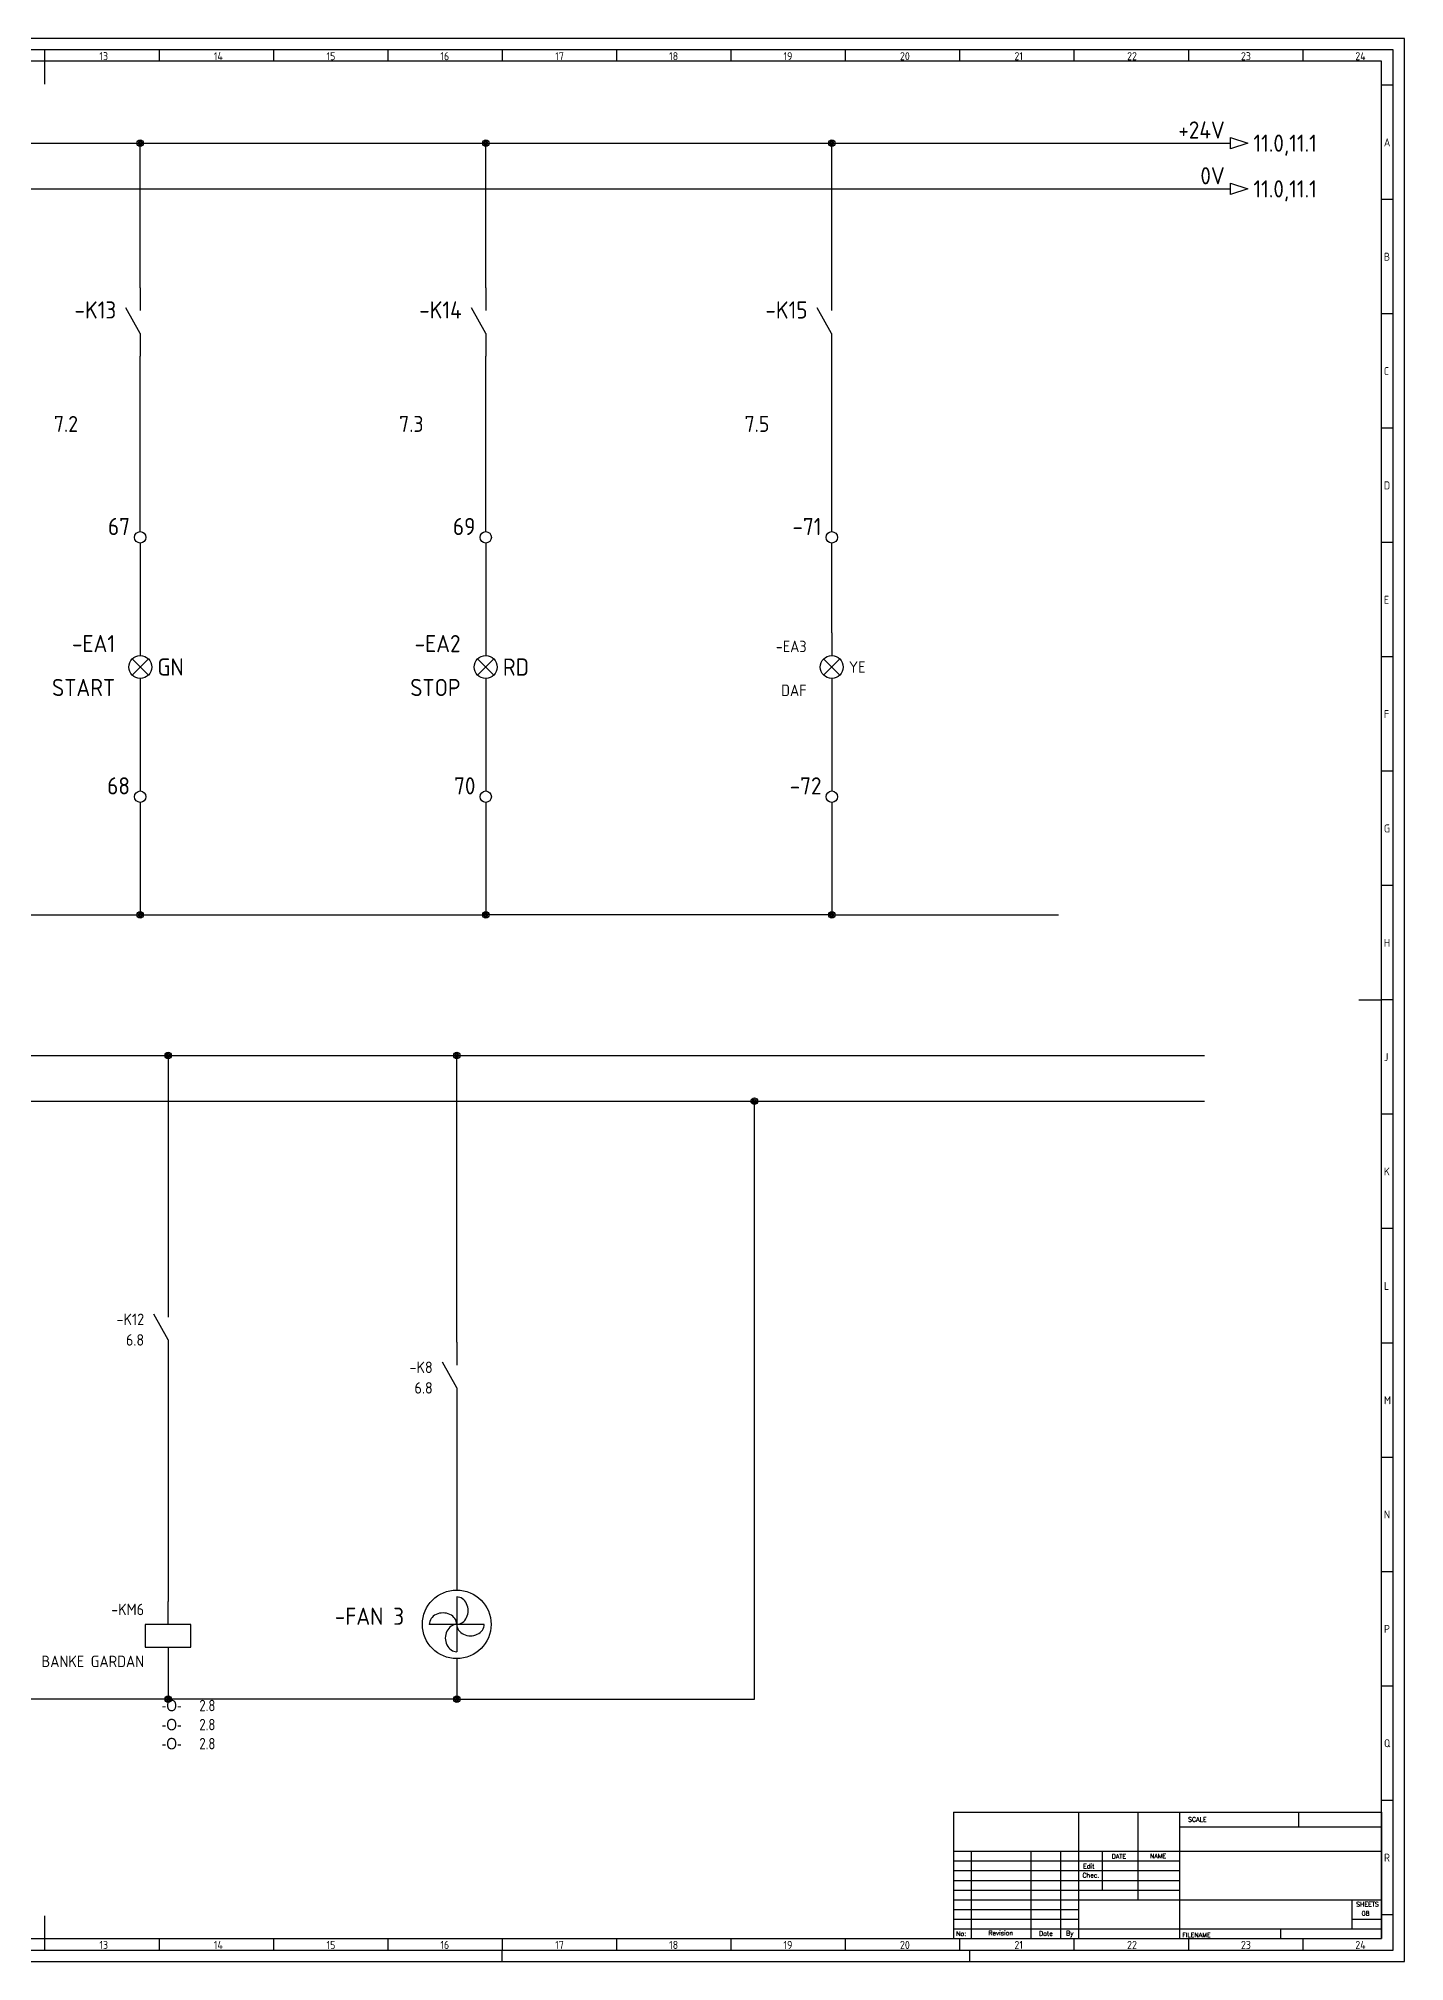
# Model space of a CAD drawing. Header units: millimetres. Extents: x 0 to 1189, y 5 to 846.
# Drawn here: x 592 to 1189, y 5 to 846 of the extents above; entities that cross this region are included whole.
import ezdxf
from ezdxf.enums import TextEntityAlignment as Align

# ---------------------------------------------------------------- set-up
doc = ezdxf.new("R2010")
doc.units = ezdxf.units.MM
doc.header["$LTSCALE"] = 12
for name, color, linetype in [('025', 1, 'Continuous'), ('035', 5, 'Continuous'), ('07', 7, 'Continuous'), ('DESC', 1, 'Continuous'), ('MISC', 2, 'Continuous'), ('RED_2.5mm^2', 1, 'Continuous'), ('SYMS', 7, 'Continuous'), ('TAGS', 51, 'Continuous'), ('WIREREF', 61, 'Continuous'), ('XREF', 7, 'Continuous'), ('XREFCHILD', 134, 'Continuous')]:
    doc.layers.add(name, color=color, linetype=linetype)
doc.styles.add('ISO Proportional', font='isocp.shx')
doc.styles.add('WD', font='romans.shx')
doc.styles.add('WD_IEC', font='ISOCP2.shx', dxfattribs={"width": 0.9, "height": 4})

# ---------------------------------------------------------------- blocks, each defined once
blk = doc.blocks.new('IEC_border_a0')
at = {"layer": '035', "color": 0}
for p, q in [((1189, 841), (0, 841)), ((594.5, 836), (594.5, 831)), ((644.5, 836), (644.5, 831)), ((694.5, 836), (694.5, 831)), ((744.5, 836), (744.5, 831)), ((794.5, 836), (794.5, 831)), ((844.5, 836), (844.5, 831)), ((894.5, 836), (894.5, 831)), ((944.5, 836), (944.5, 831)), ((994.5, 836), (994.5, 831)), ((1044.5, 836), (1044.5, 831)), ((1094.5, 836), (1094.5, 831)), ((1144.5, 836), (1144.5, 831)), ((1189, 0), (1189, 841)), ((1183.97, 820.54), (1178.98, 820.54)), ((1183.97, 770.54), (1178.98, 770.54)), ((1183.97, 720.54), (1178.98, 720.54)), ((1183.97, 670.54), (1178.98, 670.54)), ((1183.97, 620.54), (1178.98, 620.54)), ((1183.98, 570.5), (1179, 570.5)), ((1183.98, 520.5), (1178.98, 520.5)), ((1183.98, 470.5), (1179, 470.5)), ((1183.98, 420.5), (1179, 420.5)), ((1183.98, 420.5), (1179, 420.5)), ((1183.98, 370.5), (1179, 370.5)), ((1183.98, 320.5), (1179, 320.5)), ((1184, 270.46), (1179.02, 270.46)), ((1184, 270.46), (1179.02, 270.46)), ((1184, 220.46), (1179.02, 220.46)), ((1184, 170.46), (1179.02, 170.46)), ((1184, 120.46), (1179.02, 120.46)), ((1184, 70.46), (1179.02, 70.46)), ((1184.02, 20.42), (1179.03, 20.42)), ((594.5, 10), (594.5, 5)), ((644.5, 10), (644.5, 5)), ((694.5, 10), (694.5, 5)), ((744.5, 10), (744.5, 5)), ((744.5, 10), (744.5, 5)), ((794.5, 10), (794.5, 5)), ((844.5, 10), (844.5, 5)), ((894.5, 10), (894.5, 5)), ((944.5, 10), (944.5, 5)), ((994.5, 10), (994.5, 5)), ((1044.5, 10), (1044.5, 5)), ((1094.5, 10), (1094.5, 5)), ((1144.5, 10), (1144.5, 5)), ((0, 0), (1189, 0)), ((794.5, 0), (794.5, 5)), ((999, 0), (999, 5))]:
    blk.add_line(p, q, dxfattribs=at)
blk.add_lwpolyline([(10, 10), (1179, 10), (1179, 831), (10, 831)], close=True, dxfattribs=at)
at = {"layer": '07', "color": 0}
for p, q in [((594.5, 831), (594.5, 821)), ((1169, 420.5), (1179, 420.5)), ((594.5, 20), (594.5, 10))]:
    blk.add_line(p, q, dxfattribs=at)
blk.add_lwpolyline([(5, 5), (1184, 5), (1184, 836), (5, 836)], close=True, dxfattribs=at)
at = {"layer": '035', "color": 0, "style": 'ISO Proportional'}
for s, p in [('13', (618.42, 831.5)), ('14', (668.46, 831.5)), ('15', (717.72, 831.5)), ('16', (767.49, 831.5)), ('17', (817.72, 831.5)), ('18', (867.49, 831.5)), ('19', (917.49, 831.5)), ('20', (968.42, 831.5)), ('21', (1018.46, 831.5)), ('22', (1067.72, 831.5)), ('23', (1117.49, 831.5)), ('24', (1167.49, 831.5)), ('A', (1179.98, 793.79)), ('B', (1179.98, 743.79)), ('C', (1179.98, 693.79)), ('D', (1179.98, 643.79)), ('E', (1180, 593.75)), ('F', (1180, 543.75)), ('G', (1180, 493.75)), ('H', (1180, 443.75)), ('J', (1180, 393.75)), ('K', (1180, 343.75)), ('L', (1180.02, 293.72)), ('M', (1180.02, 243.72)), ('N', (1180.02, 193.72)), ('P', (1180.02, 143.72)), ('Q', (1180.02, 93.72)), ('R', (1180.03, 43.68)), ('13', (618.42, 5.5)), ('14', (668.46, 5.5)), ('15', (717.72, 5.5)), ('16', (767.49, 5.5)), ('17', (817.72, 5.5)), ('18', (867.49, 5.5)), ('19', (917.49, 5.5)), ('20', (968.42, 5.5)), ('21', (1018.46, 5.5)), ('22', (1067.72, 5.5)), ('23', (1117.49, 5.5)), ('24', (1167.49, 5.5))]:
    blk.add_text(s, height=3.5, dxfattribs=at).set_placement(p)
blk = doc.blocks.new('IEC_tblock_a0')
at = {"layer": '035'}
for p, q in [((-106.6, 55.25), (-106.6, 17)), ((-36.4, 55.25), (-36.4, 48.88)), ((-88.4, 48.88), (0, 48.88)), ((-187.2, 34), (-88.4, 34)), ((-179.4, 38.25), (-179.4, 0)), ((-153.4, 38.25), (-153.4, 0)), ((-140.4, 38.25), (-140.4, 0)), ((-122.2, 38.25), (-122.2, 21.25)), ((-187.2, 29.75), (-88.4, 29.75)), ((-187.2, 25.5), (-88.4, 25.5)), ((-187.2, 21.25), (-88.4, 21.25)), ((-187.2, 17), (-132.6, 17)), ((-187.2, 12.75), (-132.6, 12.75)), ((-187.2, 8.5), (-132.6, 8.5)), ((-13, 8.5), (0, 8.5)), ((-187.2, 4.25), (0, 4.25)), ((-44.2, 4.25), (-44.2, 0))]:
    blk.add_line(p, q, dxfattribs=at)
at = {"layer": '07'}
for p, q in [((-187.2, 55.25), (0, 55.25)), ((-187.2, 55.25), (-187.2, 0)), ((-132.6, 55.25), (-132.6, 0)), ((-88.4, 55.25), (-88.4, 0)), ((0, 55.25), (0, 0)), ((-187.2, 38.25), (0, 38.25)), ((-132.6, 17), (0, 17)), ((-13, 17), (-13, 4.25)), ((-187.2, 0), (0, 0))]:
    blk.add_line(p, q, dxfattribs=at)
at = {"style": 'WD'}
for tag, p in [('SCALE', (-69.88, 51.07)), ('SH', (-8.74, 10.06)), ('FILENAME', (-68.15, 0.8))]:
    blk.add_attdef(tag, p, '', height=2, dxfattribs=at)
for tag, height, p in [('PROJDESC', 5, (-45.9, 29.2)), ('CKDATE', 2, (-114.85, 26.58)), ('EDDATE', 2, (-114.97, 30.8)), ('CKBY', 2, (-97.88, 26.3)), ('EDBY', 2, (-98.02, 30.86)), ('DWGDESC', 5, (-44.85, 19.72)), ('DWGNO', 3.5, (-48.54, 9.46))]:
    blk.add_attdef(tag, text='', height=height, dxfattribs=at).set_placement(p, align=Align.CENTER)
at = {"style": 'WD', "flags": 1}
blk.add_attdef('WD_TB', (-120.95, 11.91), '', height=2, dxfattribs=at)
at = {"layer": '025', "style": 'WD'}
for s, p in [('SCALE', (-80.57, 51.13)), ('NAME', (-97.74, 35.14)), ('No:', (-183.81, 1.19)), ('Revision', (-166.53, 1.47)), ('Date', (-146.79, 1.28)), ('By', (-136.33, 1.37))]:
    blk.add_text(s, height=2, dxfattribs=at).set_placement(p, align=Align.CENTER)
for s, p in [('DATE', (-118, 35)), ('Chec.', (-130.82, 26.72)), ('Edit', (-130.55, 30.72)), ('SHEETS', (-11.17, 14.05)), ('FILENAME', (-87.18, 0.61))]:
    blk.add_text(s, height=2, dxfattribs=at).set_placement(p)
blk = doc.blocks.new('HA1S1')
blk.add_lwpolyline([(0, 1.25), (3.75, 0), (0, -1.25)], close=True)
at = {"style": 'WD_IEC'}
for tag, height, flags, p in [('WIRENO', 2.5, 8, (-1.25, 1)), ('SIGCODE', 1, 1, (5, 1.8))]:
    blk.add_attdef(tag, text='', height=height, dxfattribs=dict(at, flags=flags)).set_placement(p, align=Align.RIGHT)
at = {"style": 'WD_IEC', "flags": 1}
blk.add_attdef('X4TERM01', (0, 0), '', height=0.32, dxfattribs=at)
at = {"style": 'WD_IEC'}
blk.add_attdef('XREF', text='', height=2.5, dxfattribs=at).set_placement((5, 0), align=Align.MIDDLE_LEFT)
blk.add_attdef('DESC1', text='', height=2.5, dxfattribs=at).set_placement((-1.25, -1), align=Align.TOP_RIGHT)
blk = doc.blocks.new('VT0002')
blk.add_circle((0, 0), 1.25)
at = {"style": 'WD_IEC'}
for tag, p in [('INST', (-2.25, 6.5)), ('LOC', (-2.25, 3.5)), ('DESC1', (-2.25, -6.25)), ('DESC2', (-2.25, -9.25)), ('DESC3', (-2.25, -12.25))]:
    blk.add_attdef(tag, text='', height=2.5, dxfattribs=at).set_placement(p, align=Align.RIGHT)
at = {"style": 'WD_IEC', "flags": 1}
for tag, p, height in [('ASSYCODE', (2.75, 10.75), 1), ('CATDESC', (2.75, 9.25), 1), ('MFG', (2.75, 7.25), 1.5), ('CAT', (2.75, 4.75), 1.5), ('X4PIN01', (-1.25, 1), 0.25), ('X4TERM01', (-1.25, 0), 0.25), ('X4TERMDESC01', (-1.25, 0.5), 0.4), ('STRIPSEQ', (0, 0), 0.025), ('X2PIN01', (0, 2.25), 0.25), ('X2TERM01', (0, 1.25), 0.25), ('X8PIN01', (0, -0.25), 0.25), ('X2TERMDESC01', (0, 1.75), 0.4), ('X1PIN01', (1.25, 1), 0.25), ('X1TERM01', (1.25, 0), 0.25), ('X1TERMDESC01', (1.25, 0.5), 0.4), ('LINKTERM', (0, -0.04), 0.025), ('X8TERM01', (0, -1.25), 0.25), ('X8TERMDESC01', (0, -0.75), 0.4)]:
    blk.add_attdef(tag, p, '', height=height, dxfattribs=at)
at = {"style": 'WD_IEC', "flags": 8}
for tag, height, p in [('TAGSTRIP', 2.5, (-2.25, 0.5)), ('TERM01', 2, (-2.25, -3.25))]:
    blk.add_attdef(tag, text='', height=height, dxfattribs=at).set_placement(p, align=Align.RIGHT)
blk = doc.blocks.new('WDDOT')
for radius in [0.72, 0.449, 0.223]:
    blk.add_circle((0, 0), radius)
blk = doc.blocks.new('VLT1Y')
for p, q in [((0, 7.5), (0, 2.5)), ((-1.77, -1.77), (1.77, 1.77)), ((1.77, -1.77), (-1.77, 1.77)), ((0, -2.5), (0, -7.5))]:
    blk.add_line(p, q)
blk.add_circle((0, 0), 2.5)
at = {"style": 'WD_IEC'}
for tag, p in [('INST', (-5.5, 10.25)), ('LOC', (-5.5, 6.75)), ('TAG1', (-5.5, 3.25)), ('DESC1', (-5.5, -6.35)), ('DESC2', (-5.5, -9.85)), ('DESC3', (-5.5, -13.35))]:
    blk.add_attdef(tag, text='', height=2.5, dxfattribs=at).set_placement(p, align=Align.RIGHT)
blk.add_attdef('TERM01', text='', height=2, rotation=90, dxfattribs=at).set_placement((-1, 7.5), align=Align.RIGHT)
at = {"style": 'WD_IEC', "flags": 1}
for tag, p, height in [('X2TERM01', (0, 7.5), 0.32), ('X4LINK', (-3, 0), 0.32), ('X1LINK', (3, 0), 0.32), ('ASSYCODE', (1, -4), 1), ('X8TERM02', (0, -7.5), 0.32), ('FAMILY', (1, -5.5), 1), ('CATDESC', (1, -7), 1)]:
    blk.add_attdef(tag, p, '', height=height, dxfattribs=at)
at = {"style": 'WD_IEC', "flags": 9}
for tag, p in [('MFG', (-6, -0.25)), ('CAT', (-6, -2.75))]:
    blk.add_attdef(tag, text='', height=1.5, dxfattribs=at).set_placement(p, align=Align.RIGHT)
at = {"style": 'WD_IEC'}
blk.add_attdef('TERM02', (-1, -7.5), '', height=2, rotation=90, dxfattribs=at)
at = {"lineweight": 13, "style": 'WD_IEC'}
blk.add_attdef('COLOR', text='', height=2.5, dxfattribs=at).set_placement((3.75, 0), align=Align.MIDDLE_LEFT)
at = {"lineweight": 15, "style": 'WD_IEC'}
for tag, p in [('XREF', (-5.5, -18)), ('WDTAGALT', (-5.5, -21.5))]:
    blk.add_attdef(tag, text='', height=2.5, dxfattribs=at).set_placement(p, align=Align.RIGHT)
blk = doc.blocks.new('VLT1G')
for p, q in [((0, 7.5), (0, 2.5)), ((-1.77, -1.77), (1.77, 1.77)), ((1.77, -1.77), (-1.77, 1.77)), ((0, -2.5), (0, -7.5))]:
    blk.add_line(p, q)
blk.add_circle((0, 0), 2.5)
at = {"style": 'WD_IEC'}
for tag, p in [('INST', (-5.5, 10.25)), ('LOC', (-5.5, 6.75)), ('TAG1', (-5.5, 3.25)), ('DESC1', (-5.5, -6.35)), ('DESC2', (-5.5, -9.85)), ('DESC3', (-5.5, -13.35))]:
    blk.add_attdef(tag, text='', height=2.5, dxfattribs=at).set_placement(p, align=Align.RIGHT)
blk.add_attdef('TERM01', text='', height=2, rotation=90, dxfattribs=at).set_placement((-1, 7.5), align=Align.RIGHT)
at = {"style": 'WD_IEC', "flags": 1}
for tag, p, height in [('X2TERM01', (0, 7.5), 0.32), ('X4LINK', (-3, 0), 0.32), ('X1LINK', (3, 0), 0.32), ('ASSYCODE', (1, -4), 1), ('X8TERM02', (0, -7.5), 0.32), ('FAMILY', (1, -5.5), 1), ('CATDESC', (1, -7), 1)]:
    blk.add_attdef(tag, p, '', height=height, dxfattribs=at)
at = {"style": 'WD_IEC', "flags": 9}
for tag, p in [('MFG', (-6, -0.25)), ('CAT', (-6, -2.75))]:
    blk.add_attdef(tag, text='', height=1.5, dxfattribs=at).set_placement(p, align=Align.RIGHT)
at = {"style": 'WD_IEC'}
blk.add_attdef('TERM02', (-1, -7.5), '', height=2, rotation=90, dxfattribs=at)
at = {"lineweight": 13, "style": 'WD_IEC'}
blk.add_attdef('COLOR', text='', height=2.5, dxfattribs=at).set_placement((3.75, 0), align=Align.MIDDLE_LEFT)
at = {"lineweight": 15, "style": 'WD_IEC'}
for tag, p in [('XREF', (-5.5, -18)), ('WDTAGALT', (-5.5, -21))]:
    blk.add_attdef(tag, text='', height=2.5, dxfattribs=at).set_placement(p, align=Align.RIGHT)
blk = doc.blocks.new('VLT1R')
for p, q in [((0, 7.5), (0, 2.5)), ((-1.77, -1.77), (1.77, 1.77)), ((1.77, -1.77), (-1.77, 1.77)), ((0, -2.5), (0, -7.5))]:
    blk.add_line(p, q)
blk.add_circle((0, 0), 2.5)
at = {"style": 'WD_IEC'}
for tag, p in [('INST', (-5.5, 10.25)), ('LOC', (-5.5, 6.75)), ('TAG1', (-5.5, 3.25)), ('DESC1', (-5.5, -6.35)), ('DESC2', (-5.5, -9.85)), ('DESC3', (-5.5, -13.35))]:
    blk.add_attdef(tag, text='', height=2.5, dxfattribs=at).set_placement(p, align=Align.RIGHT)
blk.add_attdef('TERM01', text='', height=2, rotation=90, dxfattribs=at).set_placement((-1, 7.5), align=Align.RIGHT)
at = {"style": 'WD_IEC', "flags": 1}
for tag, p, height in [('X2TERM01', (0, 7.5), 0.32), ('X4LINK', (-3, 0), 0.32), ('X1LINK', (3, 0), 0.32), ('ASSYCODE', (1, -4), 1), ('X8TERM02', (0, -7.5), 0.32), ('FAMILY', (1, -5.5), 1), ('CATDESC', (1, -7), 1)]:
    blk.add_attdef(tag, p, '', height=height, dxfattribs=at)
at = {"style": 'WD_IEC', "flags": 9}
for tag, p in [('MFG', (-6, -0.25)), ('CAT', (-6, -2.75))]:
    blk.add_attdef(tag, text='', height=1.5, dxfattribs=at).set_placement(p, align=Align.RIGHT)
at = {"style": 'WD_IEC'}
blk.add_attdef('TERM02', (-1, -7.5), '', height=2, rotation=90, dxfattribs=at)
at = {"lineweight": 13, "style": 'WD_IEC'}
blk.add_attdef('COLOR', text='', height=2.5, dxfattribs=at).set_placement((3.75, 0), align=Align.MIDDLE_LEFT)
at = {"lineweight": 15, "style": 'WD_IEC'}
for tag, p in [('XREF', (-5.5, -18)), ('WDTAGALT', (-5.5, -22))]:
    blk.add_attdef(tag, text='', height=2.5, dxfattribs=at).set_placement(p, align=Align.RIGHT)
blk = doc.blocks.new('VCR21')
for p, q in [((0, 7.5), (0, 2.5)), ((0, -2.5), (-3.12, 3.12)), ((0, -2.5), (0, -7.5))]:
    blk.add_line(p, q)
at = {"style": 'WD_IEC'}
for tag, p in [('INST', (-5.25, 6.75)), ('LOC', (-5.25, 3.75)), ('TAG2', (-5.25, 0.75)), ('XREF', (-5.25, -3.75)), ('DESC2', (-5.25, -9.75)), ('DESC1', (-5.25, -6.75)), ('DESC3', (-5.25, -12.75))]:
    blk.add_attdef(tag, text='', height=2.5, dxfattribs=at).set_placement(p, align=Align.RIGHT)
blk.add_attdef('TERM01', text='', height=2, rotation=90, dxfattribs=at).set_placement((-1, 7.5), align=Align.RIGHT)
at = {"style": 'WD_IEC', "flags": 1}
for tag, p, height in [('X2TERM01', (0, 7.5), 0.32), ('X4LINK', (-2.75, 0), 0.32), ('X1LINK', (-0.5, 0), 0.32), ('CONTACT', (4, -3.5), 1), ('FAMILY', (4, -5), 1), ('COMMON', (5.25, -4.75), 1), ('X8TERM02', (0, -7.5), 0.32)]:
    blk.add_attdef(tag, p, '', height=height, dxfattribs=at)
at = {"style": 'WD_IEC'}
blk.add_attdef('TERM02', (-1, -7.5), '', height=2, rotation=90, dxfattribs=at)
blk = doc.blocks.new('VMO12')
blk.add_circle((0, 0), 7.5)
at = {"style": 'WD_IEC'}
for tag, p in [('INST', (-10.5, 15.25)), ('LOC', (-10.5, 11.75)), ('TAG1', (-10.5, 8.25)), ('DESC1', (-10.5, 4)), ('DESC2', (-10.5, 0.5)), ('RATING1', (-10.5, -6.5)), ('DESC3', (-10.5, -3)), ('RATING2', (-10.5, -10)), ('RATING3', (-10.5, -13.5))]:
    blk.add_attdef(tag, text='', height=2.5, dxfattribs=at).set_placement(p, align=Align.RIGHT)
blk.add_attdef('TERM01', (-1, 7.48), '', height=2, rotation=90, dxfattribs=at)
at = {"style": 'WD_IEC', "flags": 1}
for tag, p, height in [('MFG', (2.75, 11.5), 1.5), ('CAT', (2.75, 9), 1.5), ('X2TERM01', (0, 7.5), 0.32), ('X4LINK', (-7.5, 0), 0.32), ('X1LINK', (7.5, 0), 0.32), ('X8TERM02', (0, -7.5), 0.32), ('ASSYCODE', (1, -9), 1), ('X0TERM03', (5.3, -5.3), 0.32), ('FAMILY', (1, -10.5), 1), ('CATDESC', (1, -12), 1)]:
    blk.add_attdef(tag, p, '', height=height, dxfattribs=at)
at = {"style": 'WD_IEC'}
for tag, p in [('M', (-0.2, 1.24)), ('1~', (-0.17, -3.35))]:
    blk.add_attdef(tag, text='', height=2.5, dxfattribs=at).set_placement(p, align=Align.CENTER)
blk.add_attdef('TERM02', text='', height=2, rotation=90, dxfattribs=at).set_placement((-0.9, -7.98), align=Align.RIGHT)
at = {"linetype": 'Continuous', "style": 'WD_IEC'}
blk.add_attdef('TERM03', text='', height=2, dxfattribs=at).set_placement((7.55, -5.55), align=Align.MIDDLE_LEFT)
at = {"lineweight": 15, "style": 'WD_IEC'}
blk.add_attdef('XREF', text='', height=2.5, dxfattribs=at).set_placement((-10.5, -17), align=Align.RIGHT)
blk = doc.blocks.new('VMS1')
for p, q in [((0, 2.5), (0, 7.5)), ((0, -2.5), (0, -7.5))]:
    blk.add_line(p, q)
blk.add_lwpolyline([(-5, 2.5), (-5, -2.5), (5, -2.5), (5, 2.5)], close=True)
at = {"style": 'WD_IEC'}
for tag, p in [('INST', (-5.25, 10.5)), ('LOC', (-5.25, 7.5)), ('TAG1', (-5.25, 4.5)), ('DESC2', (-5.25, -9.85)), ('DESC1', (-5.25, -6.85)), ('DESC3', (-5.25, -12.85))]:
    blk.add_attdef(tag, text='', height=2.5, dxfattribs=at).set_placement(p, align=Align.RIGHT)
blk.add_attdef('TERM01', text='', height=2, rotation=90, dxfattribs=at).set_placement((-1, 7.5), align=Align.RIGHT)
at = {"style": 'WD_IEC', "flags": 1}
for tag, p, height in [('X2TERM01', (0, 7.5), 0.32), ('X4LINK', (-5, 0), 0.32), ('X1LINK', (5, 0), 0.32), ('ASSYCODE', (1, -4), 1), ('X8TERM02', (0, -7.5), 0.32), ('FAMILY', (1, -5.5), 1), ('CATDESC', (1, -7), 1)]:
    blk.add_attdef(tag, p, '', height=height, dxfattribs=at)
at = {"style": 'WD_IEC', "flags": 9}
for tag, p in [('MFG', (-6, 1)), ('CAT', (-6, -1.5))]:
    blk.add_attdef(tag, text='', height=1.5, dxfattribs=at).set_placement(p, align=Align.RIGHT)
at = {"style": 'WD_IEC'}
blk.add_attdef('TERM02', (-1, -7.5), '', height=2, rotation=90, dxfattribs=at)
at = {"lineweight": 9, "style": 'WD_IEC'}
for tag, p in [('NO', (-5.5, -16.5)), ('NC', (-5.5, -19.5))]:
    blk.add_attdef(tag, text='', height=2.5, dxfattribs=at).set_placement(p, align=Align.TOP_RIGHT)
for tag, p in [('XREFNO', (-4, -16.5)), ('XREFNC', (-4, -19.5))]:
    blk.add_attdef(tag, text='', height=2.5, dxfattribs=at).set_placement(p, align=Align.TOP_LEFT)

msp = doc.modelspace()

# ---------------------------------------------------------------- linework, layer by layer
at = {"color": 0}
for p, q in [((774.65, 164.4), (774.65, 140.4)), ((786.65, 152.4), (762.65, 152.4))]:
    msp.add_line(p, q, dxfattribs=at)
for centre, major_axis in [((774.65, 158.4), (0, -6)), ((768.65, 152.4), (6, 0)), ((774.65, 146.4), (0, 6)), ((780.65, 152.4), (-6, 0))]:
    msp.add_ellipse(centre, major_axis=major_axis, ratio=0.833333, start_param=0, end_param=3.141593, dxfattribs=at)
at = {"layer": 'RED_2.5mm^2'}
for p, q in [((49.47, 800.16), (1112.93, 800.16)), ((636.29, 625.27), (636.29, 586.05)), ((787.32, 625.27), (787.32, 586.05)), ((939.27, 462.7), (787.32, 462.7)), ((939.27, 462.7), (1037.7, 462.7)), ((648.51, 401.16), (648.46, 296.78)), ((774.64, 275.8), (774.64, 401.16)), ((904.76, 119.7), (904.76, 381.16)), ((648.51, 266.78), (648.46, 162.4)), ((648.46, 132.4), (648.46, 119.7)), ((774.65, 119.7), (904.76, 119.7))]:
    msp.add_line(p, q, dxfattribs=at)
at = {"layer": 'RED_2.5mm^2', "color": 0}
for p, q in [((636.29, 736.95), (636.29, 800.16)), ((787.32, 736.95), (787.32, 800.16)), ((938.6, 736.95), (938.6, 800.16)), ((49.47, 780.16), (1112.93, 780.16)), ((636.29, 630.27), (636.29, 706.95)), ((787.32, 630.27), (787.32, 706.95)), ((938.6, 630.27), (938.6, 706.95)), ((938.6, 586.05), (938.6, 625.27)), ((636.29, 556.05), (636.29, 516.84)), ((787.32, 556.05), (787.32, 516.84)), ((938.6, 556.05), (938.6, 516.84)), ((636.29, 511.84), (636.29, 462.7)), ((787.32, 511.84), (787.32, 462.7)), ((938.6, 511.84), (938.6, 462.7)), ((250.69, 462.7), (787.32, 462.7)), ((49.17, 401.16), (1101.58, 401.16)), ((49.17, 381.16), (1101.58, 381.16)), ((774.65, 245.8), (774.65, 167.4)), ((774.65, 137.4), (774.65, 119.7)), ((647.24, 119.7), (147.24, 119.7)), ((774.65, 119.7), (647.24, 119.7))]:
    msp.add_line(p, q, dxfattribs=at)

# ---------------------------------------------------------------- block references
msp.add_blockref('IEC_border_a0', (0, 4.94))
ref = msp.add_blockref('IEC_tblock_a0', (1179, 14.94))
ref.add_attrib('SH', '08', (1170.26, 25), dxfattribs={"height": 2, "style": 'WD'})
at = {"layer": 'SYMS'}
ref = msp.add_blockref('HA1S1', (1112.93, 800.16), dxfattribs=dict(at, xscale=2, yscale=2, zscale=2))
ref.add_attrib('XREF', '11.0,11.1', dxfattribs={"layer": 'XREF', "height": 7.5, "style": 'WD_IEC'}).set_placement((1122.93, 800.16), align=Align.MIDDLE_LEFT)
ref.add_attrib('WIRENO', '+24V', dxfattribs={"layer": 'WIREREF', "height": 7.5, "style": 'WD_IEC', "flags": 8}).set_placement((1110.43, 802.16), align=Align.RIGHT)
at = {"layer": 'SYMS', "color": 0, "xscale": 2, "yscale": 2, "zscale": 2}
for p in [(636.29, 800.16), (787.32, 800.16), (938.6, 800.16), (636.29, 462.7), (938.6, 462.7), (648.51, 401.16)]:
    msp.add_blockref('WDDOT', p, dxfattribs=at)
at = {"layer": 'SYMS'}
ref = msp.add_blockref('HA1S1', (1112.93, 780.16), dxfattribs=dict(at, xscale=2, yscale=2, zscale=2))
ref.add_attrib('XREF', '11.0,11.1', dxfattribs={"layer": 'XREF', "height": 7.5, "style": 'WD_IEC'}).set_placement((1122.93, 780.16), align=Align.MIDDLE_LEFT)
ref.add_attrib('WIRENO', '0V', dxfattribs={"layer": 'WIREREF', "height": 7.5, "style": 'WD_IEC', "flags": 8}).set_placement((1110.43, 782.16), align=Align.RIGHT)
at = {"layer": 'SYMS', "color": 0}
ref = msp.add_blockref('VCR21', (636.29, 721.95), dxfattribs=dict(at, xscale=2, yscale=2, zscale=2))
ref.add_attrib('XREF', '7.2', dxfattribs={"layer": 'XREFCHILD', "height": 7, "style": 'WD_IEC'}).set_placement((609.1, 673.86), align=Align.RIGHT)
ref.add_attrib('TAG2', '-K13', dxfattribs={"layer": 'TAGS', "height": 7.5, "style": 'WD_IEC'}).set_placement((625.79, 723.45), align=Align.RIGHT)
ref = msp.add_blockref('VCR21', (787.33, 721.95), dxfattribs=dict(at, xscale=2, yscale=2, zscale=2))
ref.add_attrib('XREF', '7.3', dxfattribs={"layer": 'XREFCHILD', "height": 7, "style": 'WD_IEC'}).set_placement((760.13, 673.86), align=Align.RIGHT)
ref.add_attrib('TAG2', '-K14', dxfattribs={"layer": 'TAGS', "height": 7.5, "style": 'WD_IEC'}).set_placement((776.83, 723.45), align=Align.RIGHT)
ref = msp.add_blockref('VCR21', (938.51, 721.95), dxfattribs=dict(at, xscale=2, yscale=2, zscale=2))
ref.add_attrib('XREF', '7.5', dxfattribs={"layer": 'XREFCHILD', "height": 7, "style": 'WD_IEC'}).set_placement((911.32, 673.86), align=Align.RIGHT)
ref.add_attrib('TAG2', '-K15', dxfattribs={"layer": 'TAGS', "height": 7.5, "style": 'WD_IEC'}).set_placement((928.01, 723.45), align=Align.RIGHT)
ref = msp.add_blockref('VT0002', (636.29, 627.77), dxfattribs=dict(at, xscale=2, yscale=2, zscale=2))
ref.add_attrib('TAGSTRIP', '67', dxfattribs={"layer": 'TAGS', "height": 7.5, "style": 'WD_IEC', "flags": 8}).set_placement((631.79, 628.77), align=Align.RIGHT)
ref = msp.add_blockref('VT0002', (787.32, 627.77), dxfattribs=dict(at, xscale=2, yscale=2, zscale=2))
ref.add_attrib('TAGSTRIP', '69', dxfattribs={"layer": 'TAGS', "height": 7.5, "style": 'WD_IEC', "flags": 8}).set_placement((782.82, 628.77), align=Align.RIGHT)
ref = msp.add_blockref('VT0002', (938.6, 627.77), dxfattribs=dict(at, xscale=2, yscale=2, zscale=2))
ref.add_attrib('TAGSTRIP', '-71', dxfattribs={"layer": 'TAGS', "height": 7.5, "style": 'WD_IEC', "flags": 8}).set_placement((934.1, 628.77), align=Align.RIGHT)
at = {"layer": 'SYMS'}
ref = msp.add_blockref('VLT1G', (636.29, 571.05), dxfattribs=dict(at, xscale=2, yscale=2, zscale=2))
ref.add_attrib('DESC1', 'START', dxfattribs={"layer": 'DESC', "height": 7.5, "style": 'WD_IEC'}).set_placement((625.29, 558.35), align=Align.RIGHT)
ref.add_attrib('COLOR', 'GN', dxfattribs={"layer": 'MISC', "lineweight": 13, "height": 7.5, "style": 'WD_IEC'}).set_placement((643.79, 571.05), align=Align.MIDDLE_LEFT)
ref.add_attrib('TAG1', '-EA1', dxfattribs={"layer": 'TAGS', "height": 7.5, "style": 'WD_IEC'}).set_placement((625.29, 577.55), align=Align.RIGHT)
ref = msp.add_blockref('VLT1R', (787.32, 571.05), dxfattribs=dict(at, xscale=2, yscale=2, zscale=2))
ref.add_attrib('DESC1', 'STOP', dxfattribs={"layer": 'DESC', "height": 7.5, "style": 'WD_IEC'}).set_placement((776.32, 558.35), align=Align.RIGHT)
ref.add_attrib('COLOR', 'RD', dxfattribs={"layer": 'MISC', "lineweight": 13, "height": 7.5, "style": 'WD_IEC'}).set_placement((794.82, 571.05), align=Align.MIDDLE_LEFT)
ref.add_attrib('TAG1', '-EA2', dxfattribs={"layer": 'TAGS', "height": 7.5, "style": 'WD_IEC'}).set_placement((776.32, 577.55), align=Align.RIGHT)
at = {"layer": 'SYMS', "color": 0}
ref = msp.add_blockref('VLT1Y', (938.6, 571.05), dxfattribs=dict(at, xscale=2, yscale=2, zscale=2))
ref.add_attrib('DESC1', 'DAF', dxfattribs={"layer": 'DESC', "height": 5, "style": 'WD_IEC'}).set_placement((927.6, 558.35), align=Align.RIGHT)
ref.add_attrib('COLOR', 'YE', dxfattribs={"layer": 'MISC', "lineweight": 13, "height": 5, "style": 'WD_IEC'}).set_placement((946.1, 571.05), align=Align.MIDDLE_LEFT)
ref.add_attrib('TAG1', '-EA3', dxfattribs={"layer": 'TAGS', "height": 5, "style": 'WD_IEC'}).set_placement((927.6, 577.55), align=Align.RIGHT)
ref = msp.add_blockref('VT0002', (636.29, 514.34), dxfattribs=dict(at, xscale=2, yscale=2, zscale=2))
ref.add_attrib('TAGSTRIP', '68', dxfattribs={"layer": 'TAGS', "height": 7.5, "style": 'WD_IEC', "flags": 8}).set_placement((631.79, 515.34), align=Align.RIGHT)
ref = msp.add_blockref('VT0002', (787.32, 514.34), dxfattribs=dict(at, xscale=2, yscale=2, zscale=2))
ref.add_attrib('TAGSTRIP', '70', dxfattribs={"layer": 'TAGS', "height": 7.5, "style": 'WD_IEC', "flags": 8}).set_placement((782.82, 515.34), align=Align.RIGHT)
ref = msp.add_blockref('VT0002', (938.61, 514.34), dxfattribs=dict(at, xscale=2, yscale=2, zscale=2))
ref.add_attrib('TAGSTRIP', '-72', dxfattribs={"layer": 'TAGS', "height": 7.5, "style": 'WD_IEC', "flags": 8}).set_placement((934.11, 515.34), align=Align.RIGHT)
at = {"layer": 'SYMS', "xscale": 2, "yscale": 2, "zscale": 2}
for p in [(787.32, 462.7), (774.64, 401.16), (904.76, 381.16), (648.46, 119.7), (774.65, 119.7)]:
    msp.add_blockref('WDDOT', p, dxfattribs=at)
at = {"layer": 'SYMS', "color": 0}
ref = msp.add_blockref('VCR21', (648.49, 281.78), dxfattribs=dict(at, xscale=2, yscale=2, zscale=2))
ref.add_attrib('XREF', '6.8', dxfattribs={"layer": 'XREFCHILD', "height": 5, "style": 'WD_IEC'}).set_placement((637.99, 274.28), align=Align.RIGHT)
ref.add_attrib('TAG2', '-K12', dxfattribs={"layer": 'TAGS', "height": 5, "style": 'WD_IEC'}).set_placement((637.99, 283.28), align=Align.RIGHT)
ref = msp.add_blockref('VCR21', (774.64, 260.8), dxfattribs=dict(at, xscale=2, yscale=2, zscale=2))
ref.add_attrib('XREF', '6.8', dxfattribs={"layer": 'XREFCHILD', "height": 5, "style": 'WD_IEC'}).set_placement((764.14, 253.3), align=Align.RIGHT)
ref.add_attrib('TAG2', '-K8', dxfattribs={"layer": 'TAGS', "height": 5, "style": 'WD_IEC'}).set_placement((764.14, 262.3), align=Align.RIGHT)
ref = msp.add_blockref('VMS1', (648.46, 147.4), dxfattribs=dict(at, xscale=2, yscale=2, zscale=2))
ref.add_attrib('DESC1', 'BANKE GARDAN', dxfattribs={"layer": 'DESC', "height": 5, "style": 'WD_IEC'}).set_placement((637.96, 133.7), align=Align.RIGHT)
ref.add_attrib('TAG1', '-KM6', dxfattribs={"layer": 'TAGS', "height": 5, "style": 'WD_IEC'}).set_placement((637.96, 156.4), align=Align.RIGHT)
ref = msp.add_blockref('VMO12', (774.65, 152.4), dxfattribs=dict(at, xscale=2, yscale=2, zscale=2))
ref.add_attrib('TAG1', '-FAN 3', dxfattribs={"layer": 'TAGS', "height": 7.5, "rotation": 360, "style": 'WD_IEC'}).set_placement((751.62, 152.18), align=Align.RIGHT)

# ---------------------------------------------------------------- texts
at = {"layer": 'XREF', "color": 0, "insert": (640.46, 119.4), "char_height": 5, "attachment_point": 1, "style": 'WD_IEC'}
msp.add_mtext('{\\Fmonotxt.shx|c0;\\H0.67x;  }{\\Facaderef.shx|c0;-O-} {\\Fmonotxt.shx|c0;\\H0.67x; } 2.8\\P{\\Fmonotxt.shx|c0;\\H0.67x;  }{\\Facaderef.shx|c0;-O-} {\\Fmonotxt.shx|c0;\\H0.67x; } 2.8\\P{\\Fmonotxt.shx|c0;\\H0.67x;  }{\\Facaderef.shx|c0;-O-} {\\Fmonotxt.shx|c0;\\H0.67x; } 2.8', dxfattribs=at)

doc.saveas('drawing.dxf')
